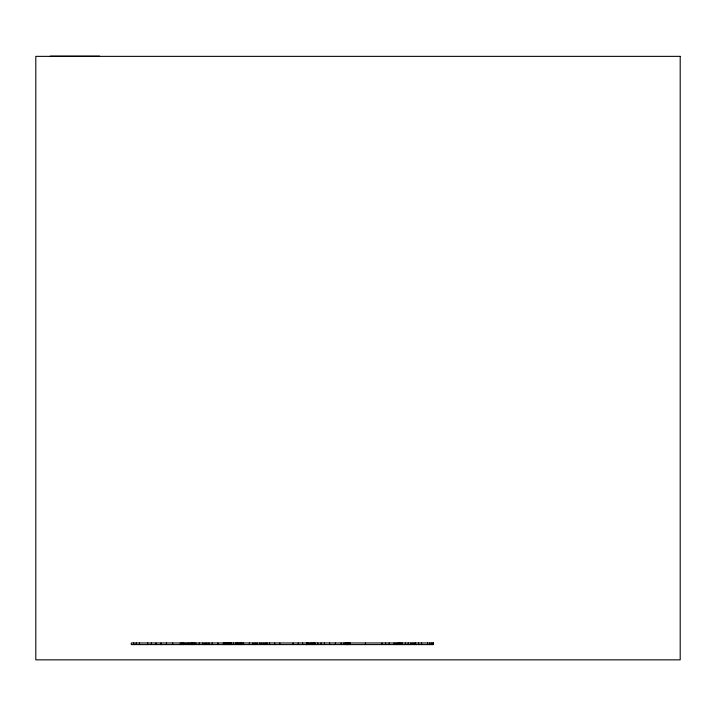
<?xml version="1.0" encoding="UTF-8"?>
<svg xmlns="http://www.w3.org/2000/svg" width="716" height="716" viewBox="0 0 716 716"><rect width="100%" height="100%" fill="white"/><g stroke="black" fill="none" stroke-linecap="round" stroke-linejoin="round"><path stroke-width="1.07" d="M50.29 56.152L99.614 56.152M433.028 642.977L433.028 644.588M431.703 642.977L431.703 644.588M429.788 642.977L429.788 644.588M427.524 642.977L427.524 644.588M421.617 642.977L421.617 644.588M418.618 642.977L418.618 644.588M415.611 642.977L415.611 644.588M414.958 642.977L414.958 644.588M412.989 642.977L412.989 644.588M411.011 642.977L411.011 644.588M408.218 642.977L408.218 644.588M405.426 642.977L405.426 644.588M402.276 642.977L402.276 644.588M401.067 642.977L401.067 644.588M400.038 642.977L400.038 644.588M399.116 642.977L399.116 644.588M399 642.977L399 644.588M397.586 642.977L397.586 644.588M395.984 642.977L395.984 644.588M394.104 642.977L394.104 644.588M389.2 642.977L389.2 644.588M385.566 642.977L385.566 644.588M381.941 642.977L381.941 644.588M365.446 642.977L365.446 644.588M350.035 642.977L350.035 644.588M349.793 642.977L349.793 644.588M348.495 642.977L348.495 644.588M347.895 642.977L347.895 644.588M347.367 642.977L347.367 644.588M346.911 642.977L346.911 644.588M346.786 642.977L346.786 644.588M346.678 642.977L346.678 644.588M346.025 642.977L346.025 644.588M345.157 642.977L345.157 644.588M343.904 642.977L343.904 644.588M341.138 642.977L341.138 644.588M335.365 642.977L335.365 644.588M329.593 642.977L329.593 644.588M324.473 642.977L324.473 644.588M321.081 642.977L321.081 644.588M317.815 642.977L317.815 644.588M314.959 642.977L314.959 644.588M314.476 642.977L314.476 644.588M313.966 642.977L313.966 644.588M313.733 642.977L313.733 644.588M312.749 642.977L312.749 644.588M311.594 642.977L311.594 644.588M310.288 642.977L310.288 644.588M308.766 642.977L308.766 644.588M307.683 642.977L307.683 644.588M306.833 642.977L306.833 644.588M306.725 642.977L306.725 644.588M306.6 642.977L306.6 644.588M306.466 642.977L306.466 644.588M302.582 642.977L302.582 644.588M298.232 642.977L298.232 644.588M293.121 642.977L293.121 644.588M279.822 642.977L279.822 644.588M274.693 642.977L274.693 644.588M269.556 642.977L269.556 644.588M267.05 642.977L267.05 644.588M265.779 642.977L265.779 644.588M263.918 642.977L263.918 644.588M261.868 642.977L261.868 644.588M259.908 642.977L259.908 644.588M257.044 642.977L257.044 644.588M255.093 642.977L255.093 644.588M252.999 642.977L252.999 644.588M249.419 642.977L249.419 644.588M243.565 642.977L243.565 644.588M242.133 642.977L242.133 644.588M241.292 642.977L241.292 644.588M240.612 642.977L240.612 644.588M239.86 642.977L239.86 644.588M238.714 642.977L238.714 644.588M237.452 642.977L237.452 644.588M236.522 642.977L236.522 644.588M235.43 642.977L235.43 644.588M233.425 642.977L233.425 644.588M231.492 642.977L231.492 644.588M230.615 642.977L230.615 644.588M230.042 642.977L230.042 644.588M229.934 642.977L229.818 644.588M229.603 642.977L229.603 644.588M228.923 642.977L228.923 644.588M228.118 642.977L228.118 644.588M227.214 642.977L227.214 644.588M226.328 642.977L226.328 644.588M225.585 642.977L225.585 644.588M224.887 642.977L224.833 644.588M224.09 642.977L224.09 644.588M223.356 642.977L223.365 644.588M217.995 642.977L217.995 644.588M212.24 642.977L212.24 644.588M208.893 642.977L208.893 644.588M206.843 642.977L206.843 644.588M205.08 642.977L205.08 644.588M202.879 642.977L202.879 644.588M199.281 642.977L199.281 644.588M195.853 642.977L195.853 644.588M194.492 642.977L194.492 644.588M193.257 642.977L193.257 644.588M192.21 642.977L192.21 644.588M191.816 642.977L191.816 644.588M191.405 642.977L191.405 644.588M190.17 642.977L190.17 644.588M188.702 642.977L188.702 644.588M187.082 642.977L187.082 644.588M185.032 642.977L185.032 644.588M183.573 642.977L183.573 644.588M182.473 642.977L182.473 644.588M181.613 642.977L181.613 644.588M180.28 642.977L180.28 644.588M172.654 642.977L172.654 644.588M166.461 642.977L166.461 644.588M160.984 642.977L160.984 644.588M156.007 642.977L156.007 644.588M151.362 642.977L151.362 644.588M147.684 642.977L147.684 644.588M139.477 642.977L139.477 644.588M136.326 642.977L136.326 644.588M133.677 642.977L133.677 644.588M680.2 56.358L35.8 56.358L35.8 659.848L680.2 659.848L680.2 56.358M433.431 642.977L131.27 642.977L131.27 644.588L433.431 644.588L433.431 642.977"/></g></svg>
